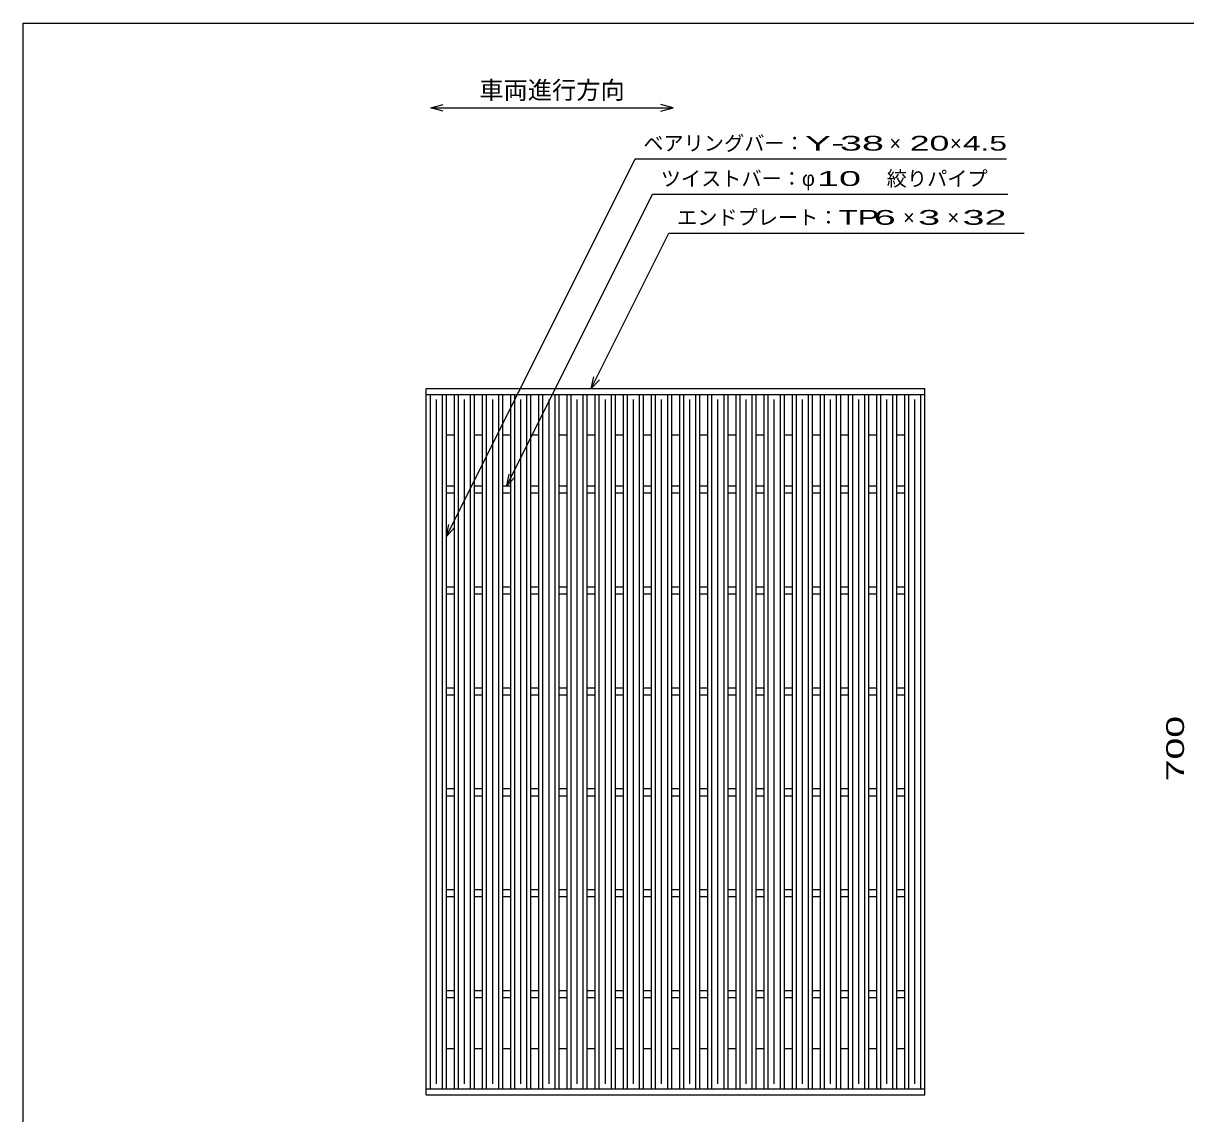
# Model space of a CAD drawing. Units: millimetres, scale not verified. Extents: x -1456 to 1389, y -1026 to 839.
# Drawn here: x -1379 to -227, y -242 to 839 of the extents above; entities that cross this region are included whole.
import ezdxf
from ezdxf.enums import TextEntityAlignment as Align

# ---------------------------------------------------------------- set-up
doc = ezdxf.new("R2010")
doc.units = ezdxf.units.MM
doc.header["$LTSCALE"] = 8
for name, color, linetype, lineweight in [('CADPAC_LAYER_0000', 150, 'Continuous', 25), ('CADPAC_LAYER_0016', 3, 'Continuous', 25), ('CADPAC_LAYER_0022', 2, 'Continuous', 25)]:
    doc.layers.add(name, color=color, linetype=linetype, lineweight=lineweight)
doc.styles.add('ベクトル', font='')
doc.styles.get('ベクトル').set_extended_font_data('ベクトル')

msp = doc.modelspace()

# ---------------------------------------------------------------- linework, layer by layer
at = {"layer": 'CADPAC_LAYER_0000'}
for p, q in [((-1379.2, -921.2), (-1379.2, 838.8)), ((-1379.2, 838.8), (1388.8, 838.8))]:
    msp.add_line(p, q, dxfattribs=at)
at = {"layer": 'CADPAC_LAYER_0000', "color": 4}
for p, q in [((-975.267, 754.967), (-963.267, 758.167)), ((-963.267, 751.767), (-975.267, 754.967)), ((-975.267, 754.967), (-735.267, 754.967)), ((-735.267, 754.967), (-747.267, 758.167)), ((-747.267, 751.767), (-735.267, 754.967))]:
    msp.add_line(p, q, dxfattribs=at)
at = {"layer": 'CADPAC_LAYER_0016'}
for p, q in [((-979.8, 476.8), (-485.8, 476.8)), ((-979.8, 470.8), (-979.8, 476.8)), ((-485.8, 470.8), (-485.8, 476.8)), ((-979.8, 470.8), (-485.8, 470.8)), ((-979.8, -217.2), (-979.8, 470.8)), ((-979.8, 470.8), (-959.8, 470.8)), ((-975.8, -217.2), (-975.8, 470.8)), ((-969.8, -212.2), (-969.8, 465.8)), ((-963.8, -217.2), (-963.8, 470.8)), ((-959.8, -217.2), (-959.8, 470.8)), ((-951.9, -217.2), (-951.9, 470.8)), ((-951.9, 470.8), (-931.9, 470.8)), ((-947.9, -217.2), (-947.9, 470.8)), ((-941.9, -212.2), (-941.9, 465.8)), ((-935.9, -217.2), (-935.9, 470.8)), ((-931.9, -217.2), (-931.9, 470.8)), ((-924, -217.2), (-924, 470.8)), ((-924, 470.8), (-904, 470.8)), ((-920, -217.2), (-920, 470.8)), ((-914, -212.2), (-914, 465.8)), ((-908, -217.2), (-908, 470.8)), ((-904, -217.2), (-904, 470.8)), ((-896.1, -217.2), (-896.1, 470.8)), ((-896.1, 470.8), (-876.1, 470.8)), ((-892.1, -217.2), (-892.1, 470.8)), ((-886.1, -212.2), (-886.1, 465.8)), ((-880.1, -217.2), (-880.1, 470.8)), ((-876.1, -217.2), (-876.1, 470.8)), ((-868.2, -217.2), (-868.2, 470.8)), ((-868.2, 470.8), (-848.2, 470.8)), ((-864.2, -217.2), (-864.2, 470.8)), ((-858.2, -212.2), (-858.2, 465.8)), ((-852.2, -217.2), (-852.2, 470.8)), ((-848.2, -217.2), (-848.2, 470.8)), ((-840.3, -217.2), (-840.3, 470.8)), ((-840.3, 470.8), (-820.3, 470.8)), ((-836.3, -217.2), (-836.3, 470.8)), ((-830.3, -212.2), (-830.3, 465.8)), ((-824.3, -217.2), (-824.3, 470.8)), ((-820.3, -217.2), (-820.3, 470.8)), ((-812.4, -217.2), (-812.4, 470.8)), ((-812.4, 470.8), (-792.4, 470.8)), ((-808.4, -217.2), (-808.4, 470.8)), ((-802.4, -212.2), (-802.4, 465.8)), ((-796.4, -217.2), (-796.4, 470.8)), ((-792.4, -217.2), (-792.4, 470.8)), ((-784.5, -217.2), (-784.5, 470.8)), ((-784.5, 470.8), (-764.5, 470.8)), ((-780.5, -217.2), (-780.5, 470.8)), ((-774.5, -212.2), (-774.5, 465.8)), ((-768.5, -217.2), (-768.5, 470.8)), ((-764.5, -217.2), (-764.5, 470.8)), ((-756.6, -217.2), (-756.6, 470.8)), ((-756.6, 470.8), (-736.6, 470.8)), ((-752.6, -217.2), (-752.6, 470.8)), ((-746.6, -212.2), (-746.6, 465.8)), ((-740.6, -217.2), (-740.6, 470.8)), ((-736.6, -217.2), (-736.6, 470.8)), ((-728.7, -217.2), (-728.7, 470.8)), ((-728.7, 470.8), (-708.7, 470.8)), ((-724.7, -217.2), (-724.7, 470.8)), ((-718.7, -212.2), (-718.7, 465.8)), ((-712.7, -217.2), (-712.7, 470.8)), ((-708.7, -217.2), (-708.7, 470.8)), ((-700.8, -217.2), (-700.8, 470.8)), ((-700.8, 470.8), (-680.8, 470.8)), ((-696.8, -217.2), (-696.8, 470.8)), ((-690.8, -212.2), (-690.8, 465.8)), ((-684.8, -217.2), (-684.8, 470.8)), ((-680.8, -217.2), (-680.8, 470.8)), ((-672.9, -217.2), (-672.9, 470.8)), ((-672.9, 470.8), (-652.9, 470.8)), ((-668.9, -217.2), (-668.9, 470.8)), ((-662.9, -212.2), (-662.9, 465.8)), ((-656.9, -217.2), (-656.9, 470.8)), ((-652.9, -217.2), (-652.9, 470.8)), ((-645, -217.2), (-645, 470.8)), ((-645, 470.8), (-625, 470.8)), ((-641, -217.2), (-641, 470.8)), ((-635, -212.2), (-635, 465.8)), ((-629, -217.2), (-629, 470.8)), ((-625, -217.2), (-625, 470.8)), ((-617.1, -217.2), (-617.1, 470.8)), ((-617.1, 470.8), (-597.1, 470.8)), ((-613.1, -217.2), (-613.1, 470.8)), ((-607.1, -212.2), (-607.1, 465.8)), ((-601.1, -217.2), (-601.1, 470.8)), ((-597.1, -217.2), (-597.1, 470.8)), ((-589.2, -217.2), (-589.2, 470.8)), ((-589.2, 470.8), (-569.2, 470.8)), ((-585.2, -217.2), (-585.2, 470.8)), ((-579.2, -212.2), (-579.2, 465.8)), ((-573.2, -217.2), (-573.2, 470.8)), ((-569.2, -217.2), (-569.2, 470.8)), ((-561.3, -217.2), (-561.3, 470.8)), ((-561.3, 470.8), (-541.3, 470.8)), ((-557.3, -217.2), (-557.3, 470.8)), ((-551.3, -212.2), (-551.3, 465.8)), ((-545.3, -217.2), (-545.3, 470.8)), ((-541.3, -217.2), (-541.3, 470.8)), ((-533.4, -217.2), (-533.4, 470.8)), ((-533.4, 470.8), (-513.4, 470.8)), ((-529.4, -217.2), (-529.4, 470.8)), ((-523.4, -212.2), (-523.4, 465.8)), ((-517.4, -217.2), (-517.4, 470.8)), ((-513.4, -217.2), (-513.4, 470.8)), ((-505.8, -217.2), (-505.8, 470.8)), ((-505.8, 470.8), (-485.8, 470.8)), ((-501.8, -217.2), (-501.8, 470.8)), ((-495.8, -212.2), (-495.8, 465.8)), ((-489.8, -217.2), (-489.8, 470.8)), ((-485.8, -217.2), (-485.8, 470.8)), ((-959.8, 430.8), (-951.9, 430.8)), ((-931.9, 430.8), (-924, 430.8)), ((-904, 430.8), (-896.1, 430.8)), ((-876.1, 430.8), (-868.2, 430.8)), ((-848.2, 430.8), (-840.3, 430.8)), ((-820.3, 430.8), (-812.4, 430.8)), ((-792.4, 430.8), (-784.5, 430.8)), ((-764.5, 430.8), (-756.6, 430.8)), ((-736.6, 430.8), (-728.7, 430.8)), ((-708.7, 430.8), (-700.8, 430.8)), ((-680.8, 430.8), (-672.9, 430.8)), ((-652.9, 430.8), (-645, 430.8)), ((-625, 430.8), (-617.1, 430.8)), ((-597.1, 430.8), (-589.2, 430.8)), ((-569.2, 430.8), (-561.3, 430.8)), ((-541.3, 430.8), (-533.4, 430.8)), ((-513.4, 430.8), (-505.5, 430.8)), ((-959.8, 380.3), (-951.9, 380.3)), ((-931.9, 380.3), (-924, 380.3)), ((-904, 380.3), (-896.1, 380.3)), ((-876.1, 380.3), (-868.2, 380.3)), ((-848.2, 380.3), (-840.3, 380.3)), ((-820.3, 380.3), (-812.4, 380.3)), ((-792.4, 380.3), (-784.5, 380.3)), ((-764.5, 380.3), (-756.6, 380.3)), ((-736.6, 380.3), (-728.7, 380.3)), ((-708.7, 380.3), (-700.8, 380.3)), ((-680.8, 380.3), (-672.9, 380.3)), ((-652.9, 380.3), (-645, 380.3)), ((-625, 380.3), (-617.1, 380.3)), ((-597.1, 380.3), (-589.2, 380.3)), ((-569.2, 380.3), (-561.3, 380.3)), ((-541.3, 380.3), (-533.4, 380.3)), ((-513.4, 380.3), (-505.8, 380.3)), ((-959.8, 373.3), (-951.9, 373.3)), ((-931.9, 373.3), (-924, 373.3)), ((-904, 373.3), (-896.1, 373.3)), ((-876.1, 373.3), (-868.2, 373.3)), ((-848.2, 373.3), (-840.3, 373.3)), ((-820.3, 373.3), (-812.4, 373.3)), ((-792.4, 373.3), (-784.5, 373.3)), ((-764.5, 373.3), (-756.6, 373.3)), ((-736.6, 373.3), (-728.7, 373.3)), ((-708.7, 373.3), (-700.8, 373.3)), ((-680.8, 373.3), (-672.9, 373.3)), ((-652.9, 373.3), (-645, 373.3)), ((-625, 373.3), (-617.1, 373.3)), ((-597.1, 373.3), (-589.2, 373.3)), ((-569.2, 373.3), (-561.3, 373.3)), ((-541.3, 373.3), (-533.4, 373.3)), ((-513.4, 373.3), (-505.8, 373.3)), ((-959.8, 280.3), (-951.9, 280.3)), ((-931.9, 280.3), (-924, 280.3)), ((-904, 280.3), (-896.1, 280.3)), ((-876.1, 280.3), (-868.2, 280.3)), ((-848.2, 280.3), (-840.3, 280.3)), ((-820.3, 280.3), (-812.4, 280.3)), ((-792.4, 280.3), (-784.5, 280.3)), ((-764.5, 280.3), (-756.6, 280.3)), ((-736.6, 280.3), (-728.7, 280.3)), ((-708.7, 280.3), (-700.8, 280.3)), ((-680.8, 280.3), (-672.9, 280.3)), ((-652.9, 280.3), (-645, 280.3)), ((-625, 280.3), (-617.1, 280.3)), ((-597.1, 280.3), (-589.2, 280.3)), ((-569.2, 280.3), (-561.3, 280.3)), ((-541.3, 280.3), (-533.4, 280.3)), ((-513.4, 280.3), (-505.8, 280.3)), ((-959.8, 273.3), (-951.9, 273.3)), ((-931.9, 273.3), (-924, 273.3)), ((-904, 273.3), (-896.1, 273.3)), ((-876.1, 273.3), (-868.2, 273.3)), ((-848.2, 273.3), (-840.3, 273.3)), ((-820.3, 273.3), (-812.4, 273.3)), ((-792.4, 273.3), (-784.5, 273.3)), ((-764.5, 273.3), (-756.6, 273.3)), ((-736.6, 273.3), (-728.7, 273.3)), ((-708.7, 273.3), (-700.8, 273.3)), ((-680.8, 273.3), (-672.9, 273.3)), ((-652.9, 273.3), (-645, 273.3)), ((-625, 273.3), (-617.1, 273.3)), ((-597.1, 273.3), (-589.2, 273.3)), ((-569.2, 273.3), (-561.3, 273.3)), ((-541.3, 273.3), (-533.4, 273.3)), ((-513.4, 273.3), (-505.8, 273.3)), ((-959.8, 180.3), (-951.9, 180.3)), ((-959.8, 173.3), (-951.9, 173.3)), ((-931.9, 180.3), (-924, 180.3)), ((-931.9, 173.3), (-924, 173.3)), ((-904, 180.3), (-896.1, 180.3)), ((-904, 173.3), (-896.1, 173.3)), ((-876.1, 180.3), (-868.2, 180.3)), ((-876.1, 173.3), (-868.2, 173.3)), ((-848.2, 180.3), (-840.3, 180.3)), ((-848.2, 173.3), (-840.3, 173.3)), ((-820.3, 180.3), (-812.4, 180.3)), ((-820.3, 173.3), (-812.4, 173.3)), ((-792.4, 180.3), (-784.5, 180.3)), ((-792.4, 173.3), (-784.5, 173.3)), ((-764.5, 180.3), (-756.6, 180.3)), ((-764.5, 173.3), (-756.6, 173.3)), ((-736.6, 180.3), (-728.7, 180.3)), ((-736.6, 173.3), (-728.7, 173.3)), ((-708.7, 180.3), (-700.8, 180.3)), ((-708.7, 173.3), (-700.8, 173.3)), ((-680.8, 180.3), (-672.9, 180.3)), ((-680.8, 173.3), (-672.9, 173.3)), ((-652.9, 180.3), (-645, 180.3)), ((-652.9, 173.3), (-645, 173.3)), ((-625, 180.3), (-617.1, 180.3)), ((-625, 173.3), (-617.1, 173.3)), ((-597.1, 180.3), (-589.2, 180.3)), ((-597.1, 173.3), (-589.2, 173.3)), ((-569.2, 180.3), (-561.3, 180.3)), ((-569.2, 173.3), (-561.3, 173.3)), ((-541.3, 180.3), (-533.4, 180.3)), ((-541.3, 173.3), (-533.4, 173.3)), ((-513.4, 180.3), (-505.8, 180.3)), ((-513.4, 173.3), (-505.8, 173.3)), ((-959.8, 80.3), (-951.9, 80.3)), ((-959.8, 73.3), (-951.9, 73.3)), ((-931.9, 80.3), (-924, 80.3)), ((-931.9, 73.3), (-924, 73.3)), ((-904, 80.3), (-896.1, 80.3)), ((-904, 73.3), (-896.1, 73.3)), ((-876.1, 80.3), (-868.2, 80.3)), ((-876.1, 73.3), (-868.2, 73.3)), ((-848.2, 80.3), (-840.3, 80.3)), ((-848.2, 73.3), (-840.3, 73.3)), ((-820.3, 80.3), (-812.4, 80.3)), ((-820.3, 73.3), (-812.4, 73.3)), ((-792.4, 80.3), (-784.5, 80.3)), ((-792.4, 73.3), (-784.5, 73.3)), ((-764.5, 80.3), (-756.6, 80.3)), ((-764.5, 73.3), (-756.6, 73.3)), ((-736.6, 80.3), (-728.7, 80.3)), ((-736.6, 73.3), (-728.7, 73.3)), ((-708.7, 80.3), (-700.8, 80.3)), ((-708.7, 73.3), (-700.8, 73.3)), ((-680.8, 80.3), (-672.9, 80.3)), ((-680.8, 73.3), (-672.9, 73.3)), ((-652.9, 80.3), (-645, 80.3)), ((-652.9, 73.3), (-645, 73.3)), ((-625, 80.3), (-617.1, 80.3)), ((-625, 73.3), (-617.1, 73.3)), ((-597.1, 80.3), (-589.2, 80.3)), ((-597.1, 73.3), (-589.2, 73.3)), ((-569.2, 80.3), (-561.3, 80.3)), ((-569.2, 73.3), (-561.3, 73.3)), ((-541.3, 80.3), (-533.4, 80.3)), ((-541.3, 73.3), (-533.4, 73.3)), ((-513.4, 80.3), (-505.8, 80.3)), ((-513.4, 73.3), (-505.8, 73.3)), ((-959.8, -19.7), (-951.9, -19.7)), ((-931.9, -19.7), (-924, -19.7)), ((-904, -19.7), (-896.1, -19.7)), ((-876.1, -19.7), (-868.2, -19.7)), ((-848.2, -19.7), (-840.3, -19.7)), ((-820.3, -19.7), (-812.4, -19.7)), ((-792.4, -19.7), (-784.5, -19.7)), ((-764.5, -19.7), (-756.6, -19.7)), ((-736.6, -19.7), (-728.7, -19.7)), ((-708.7, -19.7), (-700.8, -19.7)), ((-680.8, -19.7), (-672.9, -19.7)), ((-652.9, -19.7), (-645, -19.7)), ((-625, -19.7), (-617.1, -19.7)), ((-597.1, -19.7), (-589.2, -19.7)), ((-569.2, -19.7), (-561.3, -19.7)), ((-541.3, -19.7), (-533.4, -19.7)), ((-513.4, -19.7), (-505.8, -19.7)), ((-959.8, -26.7), (-951.9, -26.7)), ((-931.9, -26.7), (-924, -26.7)), ((-904, -26.7), (-896.1, -26.7)), ((-876.1, -26.7), (-868.2, -26.7)), ((-848.2, -26.7), (-840.3, -26.7)), ((-820.3, -26.7), (-812.4, -26.7)), ((-792.4, -26.7), (-784.5, -26.7)), ((-764.5, -26.7), (-756.6, -26.7)), ((-736.6, -26.7), (-728.7, -26.7)), ((-708.7, -26.7), (-700.8, -26.7)), ((-680.8, -26.7), (-672.9, -26.7)), ((-652.9, -26.7), (-645, -26.7)), ((-625, -26.7), (-617.1, -26.7)), ((-597.1, -26.7), (-589.2, -26.7)), ((-569.2, -26.7), (-561.3, -26.7)), ((-541.3, -26.7), (-533.4, -26.7)), ((-513.4, -26.7), (-505.8, -26.7)), ((-959.8, -119.7), (-951.9, -119.7)), ((-959.8, -126.7), (-951.9, -126.7)), ((-931.9, -119.7), (-924, -119.7)), ((-931.9, -126.7), (-924, -126.7)), ((-904, -119.7), (-896.1, -119.7)), ((-904, -126.7), (-896.1, -126.7)), ((-876.1, -119.7), (-868.2, -119.7)), ((-876.1, -126.7), (-868.2, -126.7)), ((-848.2, -119.7), (-840.3, -119.7)), ((-848.2, -126.7), (-840.3, -126.7)), ((-820.3, -119.7), (-812.4, -119.7)), ((-820.3, -126.7), (-812.4, -126.7)), ((-792.4, -119.7), (-784.5, -119.7)), ((-792.4, -126.7), (-784.5, -126.7)), ((-764.5, -119.7), (-756.6, -119.7)), ((-764.5, -126.7), (-756.6, -126.7)), ((-736.6, -119.7), (-728.7, -119.7)), ((-736.6, -126.7), (-728.7, -126.7)), ((-708.7, -119.7), (-700.8, -119.7)), ((-708.7, -126.7), (-700.8, -126.7)), ((-680.8, -119.7), (-672.9, -119.7)), ((-680.8, -126.7), (-672.9, -126.7)), ((-652.9, -119.7), (-645, -119.7)), ((-652.9, -126.7), (-645, -126.7)), ((-625, -119.7), (-617.1, -119.7)), ((-625, -126.7), (-617.1, -126.7)), ((-597.1, -119.7), (-589.2, -119.7)), ((-597.1, -126.7), (-589.2, -126.7)), ((-569.2, -119.7), (-561.3, -119.7)), ((-569.2, -126.7), (-561.3, -126.7)), ((-541.3, -119.7), (-533.4, -119.7)), ((-541.3, -126.7), (-533.4, -126.7)), ((-513.4, -119.7), (-505.8, -119.7)), ((-513.4, -126.7), (-505.8, -126.7)), ((-959.8, -177.2), (-951.9, -177.2)), ((-931.9, -177.2), (-924, -177.2)), ((-904, -177.2), (-896.1, -177.2)), ((-876.1, -177.2), (-868.2, -177.2)), ((-848.2, -177.2), (-840.3, -177.2)), ((-820.3, -177.2), (-812.4, -177.2)), ((-792.4, -177.2), (-784.5, -177.2)), ((-764.5, -177.2), (-756.6, -177.2)), ((-736.6, -177.2), (-728.7, -177.2)), ((-708.7, -177.2), (-700.8, -177.2)), ((-680.8, -177.2), (-672.9, -177.2)), ((-652.9, -177.2), (-645, -177.2)), ((-625, -177.2), (-617.1, -177.2)), ((-597.1, -177.2), (-589.2, -177.2)), ((-569.2, -177.2), (-561.3, -177.2)), ((-541.3, -177.2), (-533.4, -177.2)), ((-513.4, -177.2), (-505.5, -177.2)), ((-979.8, -217.2), (-485.8, -217.2)), ((-979.8, -223.2), (-979.8, -217.2)), ((-979.8, -217.2), (-959.8, -217.2)), ((-951.9, -217.2), (-931.9, -217.2)), ((-924, -217.2), (-904, -217.2)), ((-896.1, -217.2), (-876.1, -217.2)), ((-868.2, -217.2), (-848.2, -217.2)), ((-840.3, -217.2), (-820.3, -217.2)), ((-812.4, -217.2), (-792.4, -217.2)), ((-784.5, -217.2), (-764.5, -217.2)), ((-756.6, -217.2), (-736.6, -217.2)), ((-728.7, -217.2), (-708.7, -217.2)), ((-700.8, -217.2), (-680.8, -217.2)), ((-672.9, -217.2), (-652.9, -217.2)), ((-645, -217.2), (-625, -217.2)), ((-617.1, -217.2), (-597.1, -217.2)), ((-589.2, -217.2), (-569.2, -217.2)), ((-561.3, -217.2), (-541.3, -217.2)), ((-533.4, -217.2), (-513.4, -217.2)), ((-505.8, -217.2), (-485.8, -217.2)), ((-485.8, -223.2), (-485.8, -217.2)), ((-979.8, -223.2), (-485.8, -223.2))]:
    msp.add_line(p, q, dxfattribs=at)
at = {"layer": 'CADPAC_LAYER_0022', "color": 4}
for p, q in [((-959.8, 330.3), (-772.8, 704.3)), ((-772.8, 704.3), (-404.8, 704.3)), ((-900.05, 380.3), (-755.55, 669.3)), ((-755.55, 669.3), (-403.55, 669.3)), ((-816.35, 476.8), (-739.35, 630.8)), ((-739.35, 630.8), (-387.35, 630.8)), ((-816.35, 476.8), (-813.95, 488.48)), ((-816.35, 476.8), (-808.35, 485.6)), ((-900.05, 380.3), (-897.65, 391.98)), ((-900.05, 380.3), (-892.05, 389.1)), ((-959.8, 330.3), (-957.4, 341.98)), ((-959.8, 330.3), (-951.8, 339.1))]:
    msp.add_line(p, q, dxfattribs=at)

# ---------------------------------------------------------------- texts
at = {"layer": 'CADPAC_LAYER_0000', "color": 2, "style": 'ベクトル'}
msp.add_text('車両進行方向', height=17.6, dxfattribs=at).set_placement((-927.267, 772.567), align=Align.MIDDLE_LEFT)
at = {"layer": 'CADPAC_LAYER_0022', "style": 'ベクトル'}
for s, p in [('ベアリングバー：', (-764.8, 719.9)), ('×', (-520.8, 719.9)), ('×', (-460.8, 719.9)), ('ツイストバー：', (-747.55, 684.9)), ('絞りパイプ', (-523.55, 684.9)), ('φ', (-607.55, 684.9)), ('エンドプレート：', (-731.35, 646.4)), ('×', (-507.35, 646.4)), ('×', (-463.35, 646.4))]:
    msp.add_text(s, height=14.66, dxfattribs=at).set_placement(p, align=Align.MIDDLE_LEFT)
for s, width, p in [('Y-', 2, (-604.8, 719.9)), (' 38 ', 2, (-580.8, 719.9)), ('20', 1.8, (-500.8, 719.9)), (' 4.5 ', 1.6, (-456.8, 719.9)), (' 10 ', 2, (-603.55, 684.9)), ('TP', 1.6, (-571.35, 646.4)), (' 6 ', 2, (-547.35, 646.4)), (' 3 ', 2, (-503.35, 646.4)), (' 32 ', 2, (-459.35, 646.4))]:
    msp.add_text(s, height=14.66, dxfattribs=dict(at, width=width)).set_placement(p, align=Align.MIDDLE_LEFT)
at = {"layer": 'CADPAC_LAYER_0022', "style": 'ベクトル', "width": 1.65}
msp.add_text(' 700 ', height=17.6, rotation=90, dxfattribs=at).set_placement((-237.8, 76.8), align=Align.MIDDLE_LEFT)

doc.saveas('drawing.dxf')
